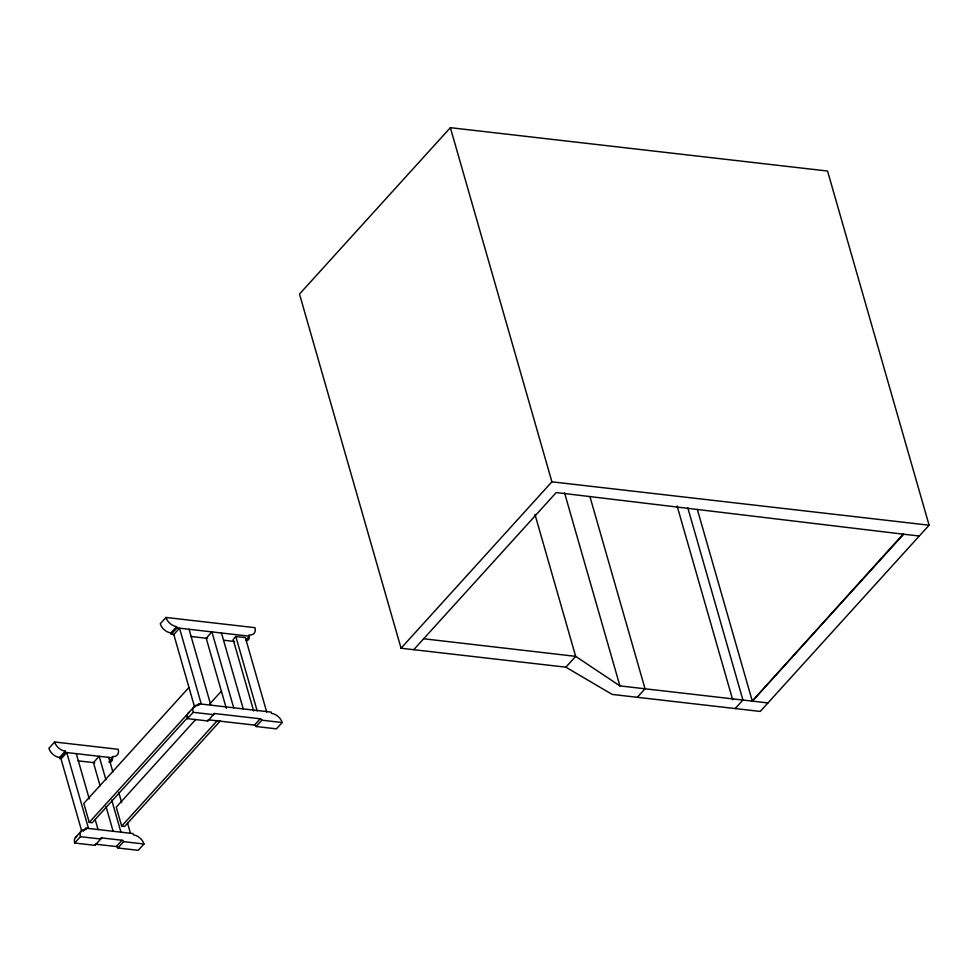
<?xml version="1.0" encoding="UTF-8"?>
<svg xmlns="http://www.w3.org/2000/svg" width="978" height="978" viewBox="0 0 978 978"><rect width="100%" height="100%" fill="white"/><g stroke="black" fill="none" stroke-linecap="round" stroke-linejoin="round"><path stroke-width="1.47" d="M901.679 535.907L903.146 534.159L919.296 536.005M697.338 509.416L752.302 701.116L903.146 534.159L556.237 492.545L413.755 649.685M450.369 127.678L299.5 294.072L401.053 648.231L565.859 667.179L612.191 694.417L760.248 711.434L929.1 525.198L827.547 171.04L450.369 127.678L551.91 481.824L401.053 648.231M245.612 640.431L249.439 636.213L249.072 634.954A9.927 6.614 42.2 0 0 254.989 627.68L165.991 617.448L160.258 623.768A9.927 6.614 42.2 0 0 170.881 632.937L171.248 634.209L174.267 634.551M54.634 741.996L48.9 748.317A9.927 6.614 42.2 0 0 59.524 757.485L59.878 758.745L65.612 752.424L112.653 757.84L112.287 756.569A9.927 6.614 42.2 0 0 118.191 749.295L54.634 741.996A9.927 6.614 42.2 0 0 65.257 751.165L65.612 752.424M170.881 632.937L176.615 626.617A9.927 6.614 42.2 0 1 165.991 617.448M171.248 634.209L176.981 627.888L249.439 636.213M59.524 757.485L65.257 751.165M108.827 762.045L112.653 757.84M188.803 687.632L83.815 803.427L89.255 822.4L92.225 822.742L188.045 717.07M266.713 712.033L245.368 637.607L235.832 636.507L233.155 639.465L253.669 710.969M75.44 837.474L81.174 831.153M89.255 822.4L195.258 705.48M83.106 831.312L85.966 828.158L133.008 833.562L133.363 834.833A9.927 6.614 42.2 0 1 143.986 844.002L138.253 850.322L117.91 847.987A1.528 1.015 42.2 0 0 116.284 846.569L95.942 844.234A1.528 1.015 42.2 0 0 95.355 844.332M196.822 705.884L198.742 703.769L271.199 712.106L271.566 713.365A9.927 6.614 42.2 0 1 282.19 722.534L276.456 728.867L256.114 726.52A1.528 1.015 42.2 0 0 254.476 725.114L208.717 719.857A1.528 1.015 42.2 0 0 207.801 720.969L187.458 718.634A9.927 6.614 42.2 0 1 189.549 711.984M143.986 844.002L123.644 841.655A1.528 1.015 42.2 0 0 122.018 840.249L101.675 837.914L95.037 845.359L74.695 843.012L80.428 836.691A9.927 6.614 42.2 0 1 86.333 829.417L85.966 828.158M187.458 718.634L193.192 712.314A9.927 6.614 42.2 0 1 199.096 705.04L198.742 703.769M195.734 719.466L116.235 807.156L121.675 826.129L124.646 826.471L220.453 720.786M210.001 703.72L221.211 691.36M207.801 720.969L214.439 713.524L260.209 718.793A1.528 1.015 42.2 0 1 261.847 720.199L282.19 722.534M121.675 826.129L217.483 720.444M116.284 846.569L122.018 840.249M117.91 847.987L123.644 841.655M254.476 725.114L260.209 718.793M256.114 726.52L261.847 720.199M565.859 667.179L575.675 656.36L534.966 514.404M637.314 697.302L645.04 688.781L589.893 496.482M735.199 708.561L742.925 700.04L687.779 507.741M752.302 701.116L903.635 534.208M551.91 481.824L929.1 525.198M423.67 638.768L575.675 656.36L619.905 685.896L767.962 702.925M190.869 636.458L207.47 638.377M224.084 640.284L234.647 641.495M193.192 712.314L213.534 714.649A1.528 1.015 42.2 0 1 214.439 713.524M78.093 760.847L94.78 762.767M80.428 836.691L100.771 839.026A1.528 1.015 42.2 0 1 101.675 837.914M677.118 505.981L732.681 699.747M564.514 492.729L619.905 685.896M235.832 636.507L257.177 710.945M221.468 632.998L243.229 708.891M233.693 707.791L211.933 631.898L206.199 638.231L226.297 708.28M189.06 629.27L210.82 705.162M201.285 704.062L179.524 628.169L173.791 634.502L194.708 707.473M176.615 626.617L176.981 627.888M108.705 757.375L112.886 771.972M118.741 792.412L121.675 802.62M127.531 823.06L130.465 833.268M105.868 779.637L99.169 756.287L93.436 762.608L100.135 785.957M111.724 800.065L120.93 832.168M105.991 806.385L113.106 831.202M76.284 753.659L89.255 798.892M95.11 819.332L98.044 829.54M88.509 828.452L66.748 752.559L61.015 758.879L81.529 830.395M95.037 845.359A1.528 1.015 42.2 0 1 95.147 844.503M74.695 843.012A9.927 6.614 42.2 0 1 76.785 836.373M112.531 759.6A9.927 6.614 42.2 0 1 110.38 762.265M249.317 637.986A9.927 6.614 42.2 0 1 247.165 640.651"/></g></svg>
